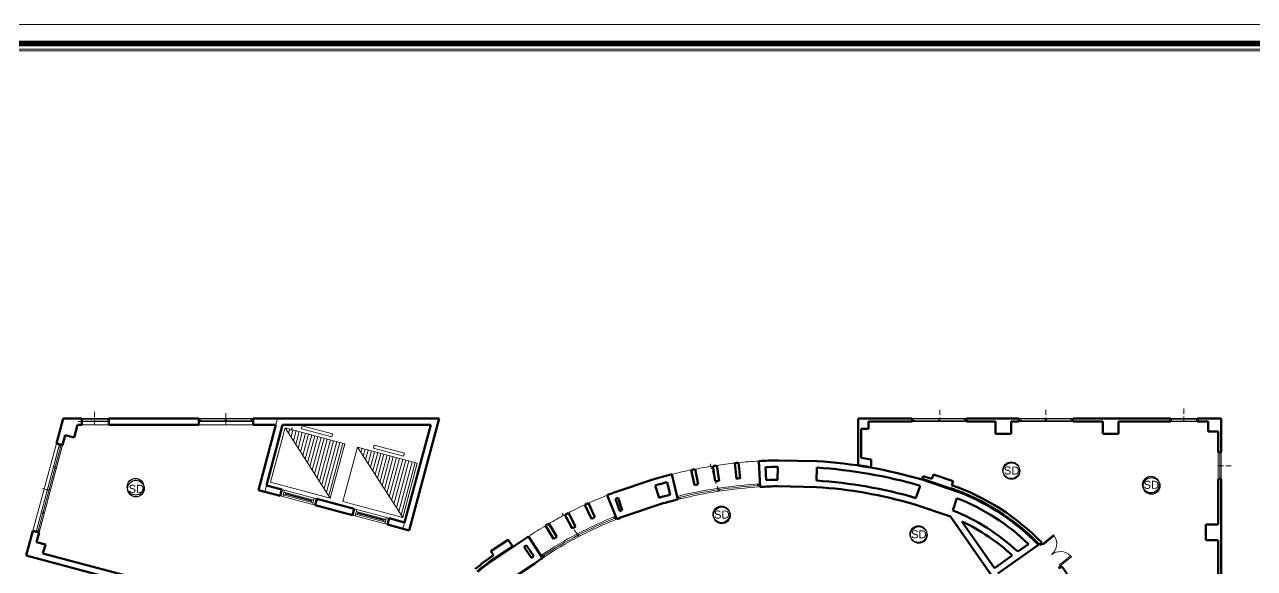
# Model space of a CAD drawing. Extents: x -24 to 119, y -16 to 95.
# Drawn here: x 33.75 to 81.28, y 74.21 to 95.22 of the extents above; entities that cross this region are included whole.
import ezdxf

# ---------------------------------------------------------------- set-up
doc = ezdxf.new("R2010")
doc.units = 0
doc.header["$LTSCALE"] = 0.8
doc.header["$MEASUREMENT"] = 0
doc.linetypes.add('HIDDEN', pattern=[0.375, 0.25, -0.125])
for name, color, linetype, lineweight in [('2-COL', 6, 'CONTINUOUS', 20), ('DOOR', 1, 'CONTINUOUS', 20), ('Elev', 31, 'CONTINUOUS', 20), ('FRAM', 5, 'CONTINUOUS', 20), ('HACTH', 2, 'CONTINUOUS', 20), ('textwin', 1, 'CONTINUOUS', 20), ('Walls', 1, 'CONTINUOUS', 50), ('WIN', 1, 'CONTINUOUS', 15)]:
    doc.layers.add(name, color=color, linetype=linetype, lineweight=lineweight)
doc.layers.add('FAS', color=4, linetype='CONTINUOUS')
doc.styles.add('ROMANS', font='arial.ttf', dxfattribs={"width": 1.15, "height": 0.2})

# ---------------------------------------------------------------- blocks, each defined once
blk = doc.blocks.new('A$C465000F1')
at = {"layer": 'Elev'}
for p, q in [((-1.417, 0.121), (-0.065, -0.241)), ((-1.352, 0.362), (0, 0)), ((-1.253, 0.336), (-1.318, 0.094)), ((-1.3, 0.162), (-0.146, -0.147)), ((-1.271, 0.268), (-0.117, -0.041)), ((-1.203, 0.25), (-1.232, 0.144)), ((-1.221, 0.184), (-0.203, -0.089)), ((-1.214, 0.21), (-0.196, -0.063)), ((-0.099, 0.027), (-0.164, -0.215)), ((-0.185, -0.023), (-0.214, -0.129))]:
    blk.add_line(p, q, dxfattribs=at)

msp = doc.modelspace()

# ---------------------------------------------------------------- hatches: boundary and pattern name
at = {"layer": 'HACTH'}
h = msp.add_hatch(dxfattribs=at)
h.set_pattern_fill('ANSI31', color=256, angle=45, style=0)
h.set_pattern_definition([(255, (41.14648, 78.10212), (-0.1207407, 0.0323524), [])])
h.paths.add_polyline_path([(43.821, 79.643), (45.256, 79.258), (44.906, 77.952)])
h.paths.add_polyline_path([(45.256, 79.258), (46.135, 79.023), (45.57, 76.917), (44.906, 77.952)])
h = msp.add_hatch(dxfattribs=at)
h.set_pattern_fill('ANSI31', color=256, angle=45, style=0)
h.set_pattern_definition([(255, (47.68097, 76.35121), (0.120741, -0.0323524), [])])
h.paths.add_polyline_path([(46.618, 78.893), (48.367, 76.167), (48.931, 78.273)])

# ---------------------------------------------------------------- linework, layer by layer
at = {"layer": '2-COL'}
for p, q in [((42.793, 77.235), (43.534, 80)), ((43.534, 80), (49.777, 80)), ((43.035, 77.171), (43.726, 79.75)), ((43.726, 79.75), (49.451, 79.75)), ((49.451, 79.75), (48.376, 75.739)), ((43.035, 77.171), (42.793, 77.235)), ((48.618, 75.675), (48.376, 75.739))]:
    msp.add_line(p, q, dxfattribs=at)
at = {"layer": 'DOOR'}
for p, q in [((43.631, 77.011), (44.984, 76.649)), ((43.696, 77.252), (45.048, 76.89)), ((43.795, 77.226), (43.73, 76.984)), ((43.748, 77.052), (44.903, 76.743)), ((43.777, 77.158), (44.931, 76.849)), ((43.845, 77.14), (43.816, 77.034)), ((43.827, 77.074), (44.845, 76.801)), ((43.834, 77.1), (44.852, 76.827)), ((44.863, 76.867), (44.835, 76.761)), ((44.949, 76.917), (44.884, 76.675)), ((46.428, 76.262), (47.78, 75.899)), ((46.492, 76.503), (47.845, 76.141)), ((46.591, 76.477), (46.527, 76.235)), ((46.545, 76.303), (47.699, 75.994)), ((46.573, 76.409), (47.727, 76.099)), ((46.641, 76.39), (46.613, 76.285)), ((46.623, 76.325), (47.642, 76.052)), ((46.63, 76.351), (47.649, 76.078)), ((47.659, 76.118), (47.631, 76.012)), ((47.746, 76.167), (47.681, 75.926)), ((73.013, 75.097), (72.981, 75.136)), ((73.09, 75.16), (73.013, 75.097)), ((73.059, 75.198), (73.09, 75.16)), ((73.782, 74.304), (73.71, 74.246)), ((73.71, 74.246), (73.741, 74.206)), ((73.813, 74.265), (73.782, 74.304))]:
    msp.add_line(p, q, dxfattribs=at)
for points in [[(73.518, 75.505), (73.55, 75.466), (73.122, 75.121), (73.09, 75.16)], [(74.21, 74.65), (74.178, 74.689), (73.75, 74.343), (73.782, 74.304)]]:
    msp.add_lwpolyline(points, close=True, dxfattribs=at)
for centre, start, end in [((73.092, 75.161), 308.7101, 33.7319), ((73.784, 74.306), 44.1627, 129.1845)]:
    msp.add_arc(centre, 0.55, start, end, dxfattribs=at)
at = {"layer": 'Elev'}
for p, q in [((43.257, 77.537), (43.821, 79.643)), ((43.821, 79.643), (46.135, 79.023)), ((43.821, 79.643), (45.57, 76.917)), ((44.091, 79.652), (44.06, 79.536)), ((44.488, 79.712), (44.457, 79.597)), ((44.457, 79.597), (45.623, 79.284)), ((44.488, 79.712), (45.654, 79.4)), ((45.654, 79.4), (45.623, 79.284)), ((46.135, 79.023), (45.57, 76.917)), ((47.266, 78.968), (47.235, 78.852)), ((47.266, 78.968), (48.432, 78.656)), ((46.618, 78.893), (46.053, 76.787)), ((46.618, 78.893), (48.367, 76.167)), ((46.618, 78.893), (48.931, 78.273)), ((47.235, 78.852), (48.401, 78.54)), ((48.432, 78.656), (48.401, 78.54)), ((48.931, 78.273), (48.367, 76.167)), ((45.57, 76.917), (43.257, 77.537)), ((48.367, 76.167), (46.053, 76.787))]:
    msp.add_line(p, q, dxfattribs=at)
at = {"layer": 'FAS'}
for centre in [(71.882, 77.996), (71.894, 77.967), (38.041, 77.361), (38.059, 77.289), (77.284, 77.442), (77.307, 77.395), (60.684, 76.293), (60.701, 76.257), (68.298, 75.53), (68.312, 75.5)]:
    msp.add_circle(centre, 0.322, dxfattribs=at)
at = {"layer": 'FRAM'}
msp.add_lwpolyline([(-24.024, -16.156), (115.976, -16.156), (115.976, 95.22), (-24.024, 95.22)], close=True, dxfattribs=at)
at = {"layer": 'FRAM', "const_width": 0.218}
msp.add_lwpolyline([(-23.288, -15.42), (115.239, -15.42), (115.239, 94.484), (-23.288, 94.484)], close=True, dxfattribs=at)
at = {"layer": 'FRAM'}
for points in [[(98.967, 94.211), (98.967, -15.202), (-23.07, -15.202), (-23.07, 94.266), (98.967, 94.266), (98.967, 94.211)], [(98.912, 94.211), (98.912, -15.147), (-23.015, -15.147), (-23.015, 94.211), (98.912, 94.211), (98.912, 94.211)]]:
    msp.add_lwpolyline(points, dxfattribs=at)
at = {"layer": 'textwin'}
for p, q in [((62.126, 77.472), (62.133, 77.352)), ((59.024, 77.001), (59.053, 76.885)), ((60.54, 77.302), (60.558, 77.183)), ((60.589, 77.309), (60.607, 77.191)), ((62.076, 77.469), (62.08, 77.409)), ((59.087, 76.955), (59.102, 76.897)), ((56.504, 76.184), (56.526, 76.128)), ((56.55, 76.202), (56.595, 76.091)), ((55.091, 75.527), (55.147, 75.421)), ((55.136, 75.551), (55.191, 75.444)), ((53.75, 74.735), (53.817, 74.635)), ((53.825, 74.713), (53.858, 74.663))]:
    msp.add_line(p, q, dxfattribs=at)
for centre, radius, start, end in [((63.201, 59.968), 18.417, 101.4788, 103.9387), ((63.201, 59.968), 18.417, 98.8322, 101.1055), ((63.201, 59.968), 18.417, 98.8322, 101.1055), ((63.201, 59.968), 18.417, 96.1856, 98.4589), ((63.201, 59.968), 18.417, 96.1856, 98.4589), ((63.201, 59.968), 18.417, 93.3524, 95.8123), ((63.201, 59.968), 18.417, 93.3524, 95.8123), ((63.22, 59.82), 17.686, 93.3842, 103.8856), ((62.427, 61.576), 16.642, 111.7088, 114.4699), ((63.22, 59.82), 17.566, 93.3842, 103.8856), ((63.22, 59.82), 17.626, 93.5467, 103.7231), ((62.427, 61.576), 16.642, 114.8831, 117.4376), ((62.452, 61.532), 15.813, 111.7323, 123.5671), ((62.452, 61.532), 15.693, 111.7323, 123.5671), ((62.452, 61.532), 15.753, 111.9142, 123.3853), ((62.427, 61.576), 16.642, 117.8507, 120.4053), ((62.427, 61.576), 16.642, 120.8184, 123.5796)]:
    msp.add_arc(centre, radius, start, end, dxfattribs=at)
at = {"layer": 'Walls'}
for p, q in [((34.983, 79.034), (35.241, 80)), ((35.963, 80), (35.241, 80)), ((35.963, 80), (35.963, 79.75)), ((37.013, 80), (40.484, 80)), ((37.013, 79.75), (37.013, 80)), ((40.484, 80), (38.865, 80)), ((40.484, 80), (40.484, 79.75)), ((40.484, 79.88), (40.484, 80)), ((40.484, 79.88), (40.484, 80)), ((42.584, 80), (42.584, 79.75)), ((42.584, 79.88), (42.584, 80)), ((42.584, 79.88), (42.584, 80)), ((49.777, 80), (42.584, 80)), ((48.618, 75.675), (49.777, 80)), ((65.97, 78.199), (65.97, 80)), ((65.97, 80), (68.05, 80)), ((66.37, 79.88), (68.05, 79.88)), ((66.37, 79.88), (66.37, 79.6)), ((68.05, 79.88), (68.05, 80)), ((68.05, 79.88), (68.05, 80)), ((70.15, 79.88), (70.15, 80)), ((70.15, 80), (72.177, 80)), ((70.15, 79.88), (70.15, 80)), ((70.15, 79.88), (71.28, 79.88)), ((71.28, 79.4), (71.28, 79.88)), ((71.88, 79.88), (72.177, 79.88)), ((71.88, 79.88), (71.88, 79.4)), ((72.177, 79.88), (72.177, 80)), ((72.177, 79.88), (72.177, 80)), ((74.277, 79.88), (74.277, 80)), ((74.277, 80), (78.035, 80)), ((74.277, 79.88), (74.277, 80)), ((74.277, 79.88), (75.43, 79.88)), ((75.43, 79.4), (75.43, 79.88)), ((76.03, 79.88), (78.035, 79.88)), ((76.03, 79.88), (76.03, 79.4)), ((78.035, 80), (78.035, 79.88)), ((79.085, 79.88), (79.085, 80)), ((79.085, 79.88), (79.085, 80)), ((79.085, 80), (80, 80)), ((79.085, 79.88), (79.5, 79.88)), ((79.5, 79.5), (79.5, 79.88)), ((80, 78.7), (80, 80)), ((35.666, 79.265), (35.796, 79.75)), ((35.963, 79.75), (35.796, 79.75)), ((37.013, 79.75), (40.484, 79.75)), ((40.484, 79.75), (38.798, 79.75)), ((43.467, 79.75), (42.584, 79.75)), ((43.467, 79.75), (42.793, 77.235)), ((43.099, 77.412), (43.726, 79.75)), ((43.726, 79.75), (49.451, 79.75)), ((49.451, 79.75), (48.441, 75.981)), ((66.09, 78.479), (66.09, 79.6)), ((66.37, 79.6), (66.09, 79.6)), ((71.88, 79.4), (71.28, 79.4)), ((76.03, 79.4), (75.43, 79.4)), ((76.03, 79.4), (75.43, 79.4)), ((79.88, 79.5), (79.5, 79.5)), ((79.88, 78.7), (79.88, 79.5)), ((35.224, 78.969), (34.983, 79.034)), ((35.224, 78.969), (35.328, 79.356)), ((35.328, 79.356), (35.666, 79.265)), ((66.09, 78.479), (66.47, 78.418)), ((80, 78.7), (79.88, 78.7)), ((59.521, 78.014), (59.638, 77.425)), ((59.668, 78.043), (59.785, 77.455)), ((60.358, 78.164), (60.449, 77.571)), ((60.507, 78.187), (60.597, 77.593)), ((62.124, 78.353), (62.183, 77.355)), ((62.388, 78.117), (62.418, 77.618)), ((62.858, 77.632), (62.869, 78.133)), ((62.875, 78.382), (64.374, 78.349)), ((64.369, 78.1), (64.358, 77.6)), ((66.47, 78.118), (65.97, 78.199)), ((66.47, 78.418), (66.47, 78.118)), ((58.039, 77.647), (56.617, 77.171)), ((58.582, 77.539), (58.702, 77.054)), ((58.765, 77.843), (59.004, 76.873)), ((68.441, 77.636), (69.863, 77.156)), ((68.445, 77.666), (68.477, 77.775)), ((69.541, 77.296), (68.445, 77.666)), ((68.822, 77.67), (68.879, 77.837)), ((68.879, 77.837), (69.637, 77.581)), ((69.637, 77.581), (69.583, 77.421)), ((79.88, 75.9), (79.88, 77.65)), ((79.88, 77.65), (80, 77.65)), ((80, 71.25), (80, 77.65)), ((42.793, 77.235), (43.631, 77.011)), ((43.099, 77.412), (43.696, 77.252)), ((43.696, 77.252), (43.631, 77.011)), ((56.271, 77.038), (56.641, 76.109)), ((58.118, 77.411), (58.277, 76.937)), ((64.353, 77.349), (62.853, 77.382)), ((68.202, 76.925), (68.362, 77.4)), ((69.544, 77.307), (69.541, 77.296)), ((45.048, 76.89), (44.984, 76.649)), ((44.984, 76.649), (46.428, 76.262)), ((44.984, 76.649), (46.428, 76.262)), ((44.984, 76.649), (46.428, 76.262)), ((45.048, 76.89), (46.492, 76.503)), ((46.012, 76.632), (46.492, 76.503)), ((55.411, 76.667), (55.661, 76.122)), ((55.547, 76.73), (55.798, 76.185)), ((56.593, 76.896), (56.758, 76.424)), ((56.696, 76.935), (56.855, 76.46)), ((56.934, 76.223), (58.357, 76.699)), ((69.543, 76.209), (68.122, 76.688)), ((69.783, 76.92), (69.623, 76.446)), ((46.492, 76.503), (46.428, 76.262)), ((47.845, 76.141), (47.78, 75.899)), ((47.845, 76.141), (48.441, 75.981)), ((54.639, 76.284), (54.917, 75.752)), ((54.772, 76.353), (55.05, 75.822)), ((69.543, 76.209), (74.893, 68.529)), ((33.822, 74.702), (34.078, 75.658)), ((34.319, 75.593), (34.078, 75.658)), ((34.319, 75.593), (34.204, 75.624)), ((34.319, 75.593), (34.204, 75.624)), ((34.219, 75.216), (34.319, 75.593)), ((47.78, 75.899), (48.618, 75.675)), ((53.888, 75.861), (54.194, 75.343)), ((54.017, 75.937), (54.323, 75.42)), ((69.98, 76.019), (71.233, 74.22)), ((79.88, 75.9), (79.4, 75.9)), ((79.4, 75.9), (79.4, 75.3)), ((34.219, 75.216), (34.557, 75.126)), ((34.557, 75.126), (34.466, 74.788)), ((51.668, 74.4), (52.916, 75.233)), ((52.442, 75.313), (51.776, 74.869)), ((52.608, 75.064), (52.442, 75.313)), ((53.431, 74.677), (53.154, 75.093)), ((53.224, 75.438), (53.775, 74.608)), ((72.941, 75.115), (71.37, 74.011)), ((72.553, 75.148), (72.135, 74.855)), ((72.969, 75.13), (73.065, 75.203)), ((79.4, 75.3), (79.88, 75.3)), ((79.88, 72.3), (79.88, 75.3)), ((39.83, 73.092), (33.822, 74.702)), ((39.122, 73.54), (34.466, 74.788)), ((51.776, 74.869), (51.875, 74.721)), ((51.943, 74.62), (52.608, 75.064)), ((53.055, 75.025), (53.341, 74.615)), ((71.926, 74.708), (71.233, 74.22)), ((53.471, 74.401), (52.223, 73.569)), ((73.74, 74.206), (73.834, 74.282))]:
    msp.add_line(p, q, dxfattribs=at)
msp.add_lwpolyline([(61.351, 78.292), (61.414, 77.695, 0.002105), (61.264, 77.679), (61.202, 78.276)], format="xyb", dxfattribs=at)
for centre, radius, start, end in [((63.201, 59.968), 18.417, 101.1055, 101.4788), ((63.201, 59.968), 18.417, 98.4589, 98.8322), ((63.201, 59.968), 18.417, 95.8123, 96.1856), ((63.201, 59.968), 18.417, 91.0147, 93.3524), ((63.201, 59.968), 18.417, 91.0147, 93.3524), ((63.22, 59.82), 18.316, 91.0968, 92.6021), ((63.22, 59.82), 18.316, 73.6968, 86.4032), ((63.244, 59.955), 18.429, 73.6178, 86.4822), ((63.201, 59.968), 18.417, 103.9387, 106.2763), ((63.201, 59.968), 18.417, 103.9387, 106.2763), ((63.22, 59.82), 18.316, 104.6677, 106.1732), ((63.197, 59.968), 17.816, 98.3937, 98.8761), ((63.22, 59.82), 17.816, 91.1627, 92.5802), ((63.22, 59.82), 17.816, 73.7627, 86.3373), ((63.237, 59.951), 18.579, 72.5054, 73.6178), ((62.427, 61.576), 16.642, 110.4337, 111.7088), ((62.427, 61.576), 16.642, 110.4337, 111.7088), ((63.22, 59.82), 17.816, 104.6896, 106.1073), ((63.191, 59.967), 17.816, 101.019, 101.5014), ((63.22, 59.82), 17.566, 91.197, 93.3842), ((63.22, 59.82), 17.566, 73.797, 86.303), ((66.669, 69.004), 8.787, 44.1993, 70.9013), ((66.669, 69.004), 8.907, 44.1069, 70.9074), ((66.692, 69.031), 8.722, 44.2343, 68.6804), ((62.427, 61.576), 16.642, 114.4699, 114.8831), ((62.452, 61.532), 16.443, 110.4905, 110.8726), ((63.22, 59.82), 17.566, 103.8856, 106.073), ((66.669, 69.004), 8.507, 46.2433, 68.5282), ((62.427, 61.576), 16.642, 117.4376, 117.8507), ((62.389, 61.668), 15.943, 114.4215, 114.9606), ((62.452, 61.532), 15.693, 110.5847, 111.7323), ((64.302, 56.294), 21.497, 110.2701, 110.5459), ((66.669, 69.004), 8.007, 46.9477, 68.3519), ((62.427, 61.576), 16.642, 120.4053, 120.8184), ((62.389, 61.668), 15.943, 117.408, 117.9471), ((66.672, 69.007), 7.753, 47.3362, 64.7455), ((62.427, 61.576), 16.642, 123.5796, 124.8535), ((62.427, 61.576), 16.642, 123.5796, 124.8535), ((62.452, 61.532), 16.443, 124.4361, 124.8543), ((62.389, 61.668), 15.943, 120.3928, 120.9335), ((59.63, 63.82), 13.378, 125.4292, 129.2178), ((59.63, 63.82), 13.258, 125.443, 129.2217), ((62.452, 61.532), 15.943, 124.4587, 124.89), ((60.389, 63.101), 14.273, 127.6618, 129.7576), ((62.452, 61.532), 15.693, 123.5671, 124.9088), ((66.685, 69.027), 8.872, 33.9898, 36.3192)]:
    msp.add_arc(centre, radius, start, end, dxfattribs=at)
at = {"layer": 'WIN', "linetype": 'HIDDEN'}
for p, q in [((69.12, 80.34), (69.12, 79.88)), ((69.12, 80.34), (69.12, 79.88)), ((73.22, 80.34), (73.22, 79.88)), ((73.22, 80.34), (73.22, 79.88)), ((78.56, 80.382), (78.56, 79.88)), ((36.451, 80.252), (36.451, 79.75)), ((41.529, 80.21), (41.529, 79.75)), ((41.534, 80.21), (41.534, 79.75)), ((60.245, 78.242), (60.579, 77.186)), ((80.382, 78.175), (79.88, 78.175)), ((34.45, 77.289), (34.752, 77.208)), ((55.114, 75.539), (54.532, 76.344))]:
    msp.add_line(p, q, dxfattribs=at)
at = {"layer": 'WIN'}
for p, q in [((35.83, 79.88), (36.963, 79.88)), ((35.863, 80), (36.963, 80)), ((35.863, 80), (37.013, 80)), ((35.963, 79.95), (37.013, 79.95)), ((35.963, 79.88), (37.013, 79.88)), ((35.99, 80), (35.99, 79.95)), ((36.963, 79.95), (36.963, 80)), ((40.484, 80), (42.584, 80)), ((40.484, 80), (42.584, 80)), ((40.484, 80), (42.584, 80)), ((40.484, 80), (40.534, 80)), ((40.484, 79.88), (40.484, 80)), ((42.584, 79.88), (40.484, 79.88)), ((42.584, 79.88), (40.484, 79.88)), ((40.484, 79.88), (42.534, 79.88)), ((40.534, 80), (42.484, 80)), ((40.534, 80), (40.534, 79.88)), ((40.534, 79.94), (42.534, 79.94)), ((40.584, 79.94), (40.584, 79.88)), ((41.509, 80), (41.509, 79.94)), ((41.509, 80), (41.509, 79.94)), ((41.509, 79.94), (41.509, 79.88)), ((41.559, 80), (41.559, 79.94)), ((41.559, 80), (41.559, 79.94)), ((41.559, 79.94), (41.559, 79.88)), ((42.484, 80), (42.484, 79.94)), ((42.484, 80), (42.584, 80)), ((42.534, 80), (42.534, 79.88)), ((42.534, 79.88), (42.584, 79.88)), ((42.584, 79.88), (42.584, 80)), ((68.05, 80), (70.15, 80)), ((68.05, 80), (70.15, 80)), ((68.05, 80), (68.1, 80)), ((68.05, 79.88), (68.05, 80)), ((70.15, 79.88), (68.05, 79.88)), ((70.15, 79.88), (68.05, 79.88)), ((68.05, 79.88), (70.1, 79.88)), ((68.1, 80), (70.05, 80)), ((68.1, 80), (68.1, 79.88)), ((68.1, 79.94), (70.1, 79.94)), ((68.15, 79.94), (68.15, 79.88)), ((69.075, 80), (69.075, 79.94)), ((69.075, 79.94), (69.075, 79.88)), ((69.125, 80), (69.125, 79.94)), ((69.125, 79.94), (69.125, 79.88)), ((70.05, 80), (70.05, 79.94)), ((70.05, 80), (70.15, 80)), ((70.1, 80), (70.1, 79.88)), ((70.1, 79.88), (70.15, 79.88)), ((70.15, 79.88), (70.15, 80)), ((72.177, 80), (74.277, 80)), ((72.177, 80), (74.277, 80)), ((72.177, 80), (72.227, 80)), ((72.177, 79.88), (72.177, 80)), ((74.277, 79.88), (72.177, 79.88)), ((74.277, 79.88), (72.177, 79.88)), ((72.177, 79.88), (74.227, 79.88)), ((72.227, 80), (74.177, 80)), ((72.227, 80), (72.227, 79.88)), ((72.227, 79.94), (74.227, 79.94)), ((72.277, 79.94), (72.277, 79.88)), ((73.202, 80), (73.202, 79.94)), ((73.202, 79.94), (73.202, 79.88)), ((73.252, 80), (73.252, 79.94)), ((73.252, 79.94), (73.252, 79.88)), ((74.177, 80), (74.177, 79.94)), ((74.177, 80), (74.277, 80)), ((74.227, 80), (74.227, 79.88)), ((74.227, 79.88), (74.277, 79.88)), ((74.277, 79.88), (74.277, 80)), ((78.035, 80), (79.085, 80)), ((78.035, 79.95), (79.085, 79.95)), ((78.035, 79.88), (79.085, 79.88)), ((78.085, 79.95), (78.085, 80)), ((79.035, 79.95), (79.035, 80)), ((79.085, 79.88), (79.085, 80)), ((35.796, 79.75), (36.963, 79.75)), ((35.796, 79.75), (36.963, 79.75)), ((35.816, 79.75), (36.963, 79.75)), ((35.866, 79.75), (37.013, 79.75)), ((42.584, 79.75), (40.484, 79.75)), ((34.078, 75.658), (34.983, 79.034)), ((34.204, 75.624), (35.108, 79)), ((34.204, 75.624), (35.108, 79)), ((34.216, 75.672), (35.084, 78.908)), ((34.274, 75.657), (35.154, 78.941)), ((35.225, 78.974), (34.319, 75.593)), ((35.225, 78.974), (34.319, 75.593)), ((34.319, 75.593), (35.212, 78.926)), ((35.084, 78.908), (35.108, 79)), ((35.084, 78.908), (35.141, 78.893)), ((35.096, 78.957), (35.212, 78.926)), ((35.212, 78.926), (35.225, 78.974)), ((79.88, 78.7), (79.88, 77.65)), ((79.95, 78.7), (79.95, 77.65)), ((80, 78.673), (79.95, 78.673)), ((80, 78.8), (80, 77.65)), ((34.867, 78.099), (34.925, 78.084)), ((34.88, 78.148), (34.938, 78.132)), ((34.925, 78.084), (34.983, 78.068)), ((34.938, 78.132), (34.996, 78.117)), ((79.95, 77.7), (80, 77.7)), ((34.631, 77.22), (34.689, 77.204)), ((34.644, 77.268), (34.702, 77.253)), ((34.689, 77.204), (34.747, 77.189)), ((34.702, 77.253), (34.76, 77.237)), ((34.396, 76.342), (34.454, 76.326)), ((34.409, 76.39), (34.467, 76.374)), ((34.454, 76.326), (34.512, 76.311)), ((34.467, 76.374), (34.525, 76.359)), ((34.204, 75.624), (34.216, 75.672)), ((34.319, 75.593), (34.204, 75.624)), ((34.216, 75.672), (34.332, 75.641)), ((34.287, 75.705), (34.345, 75.69))]:
    msp.add_line(p, q, dxfattribs=at)

# ---------------------------------------------------------------- block references
at = {"layer": 'DOOR'}
msp.add_blockref('A$C465000F1', (45.048, 76.89), dxfattribs=at)

# ---------------------------------------------------------------- texts
at = {"layer": 'FAS', "color": 1, "style": 'ROMANS'}
for p in [(71.597, 77.834), (76.999, 77.281), (37.774, 77.128), (60.399, 76.132), (68.013, 75.368)]:
    msp.add_text('SD', height=0.3094, dxfattribs=at).set_placement(p)

doc.saveas('drawing.dxf')
